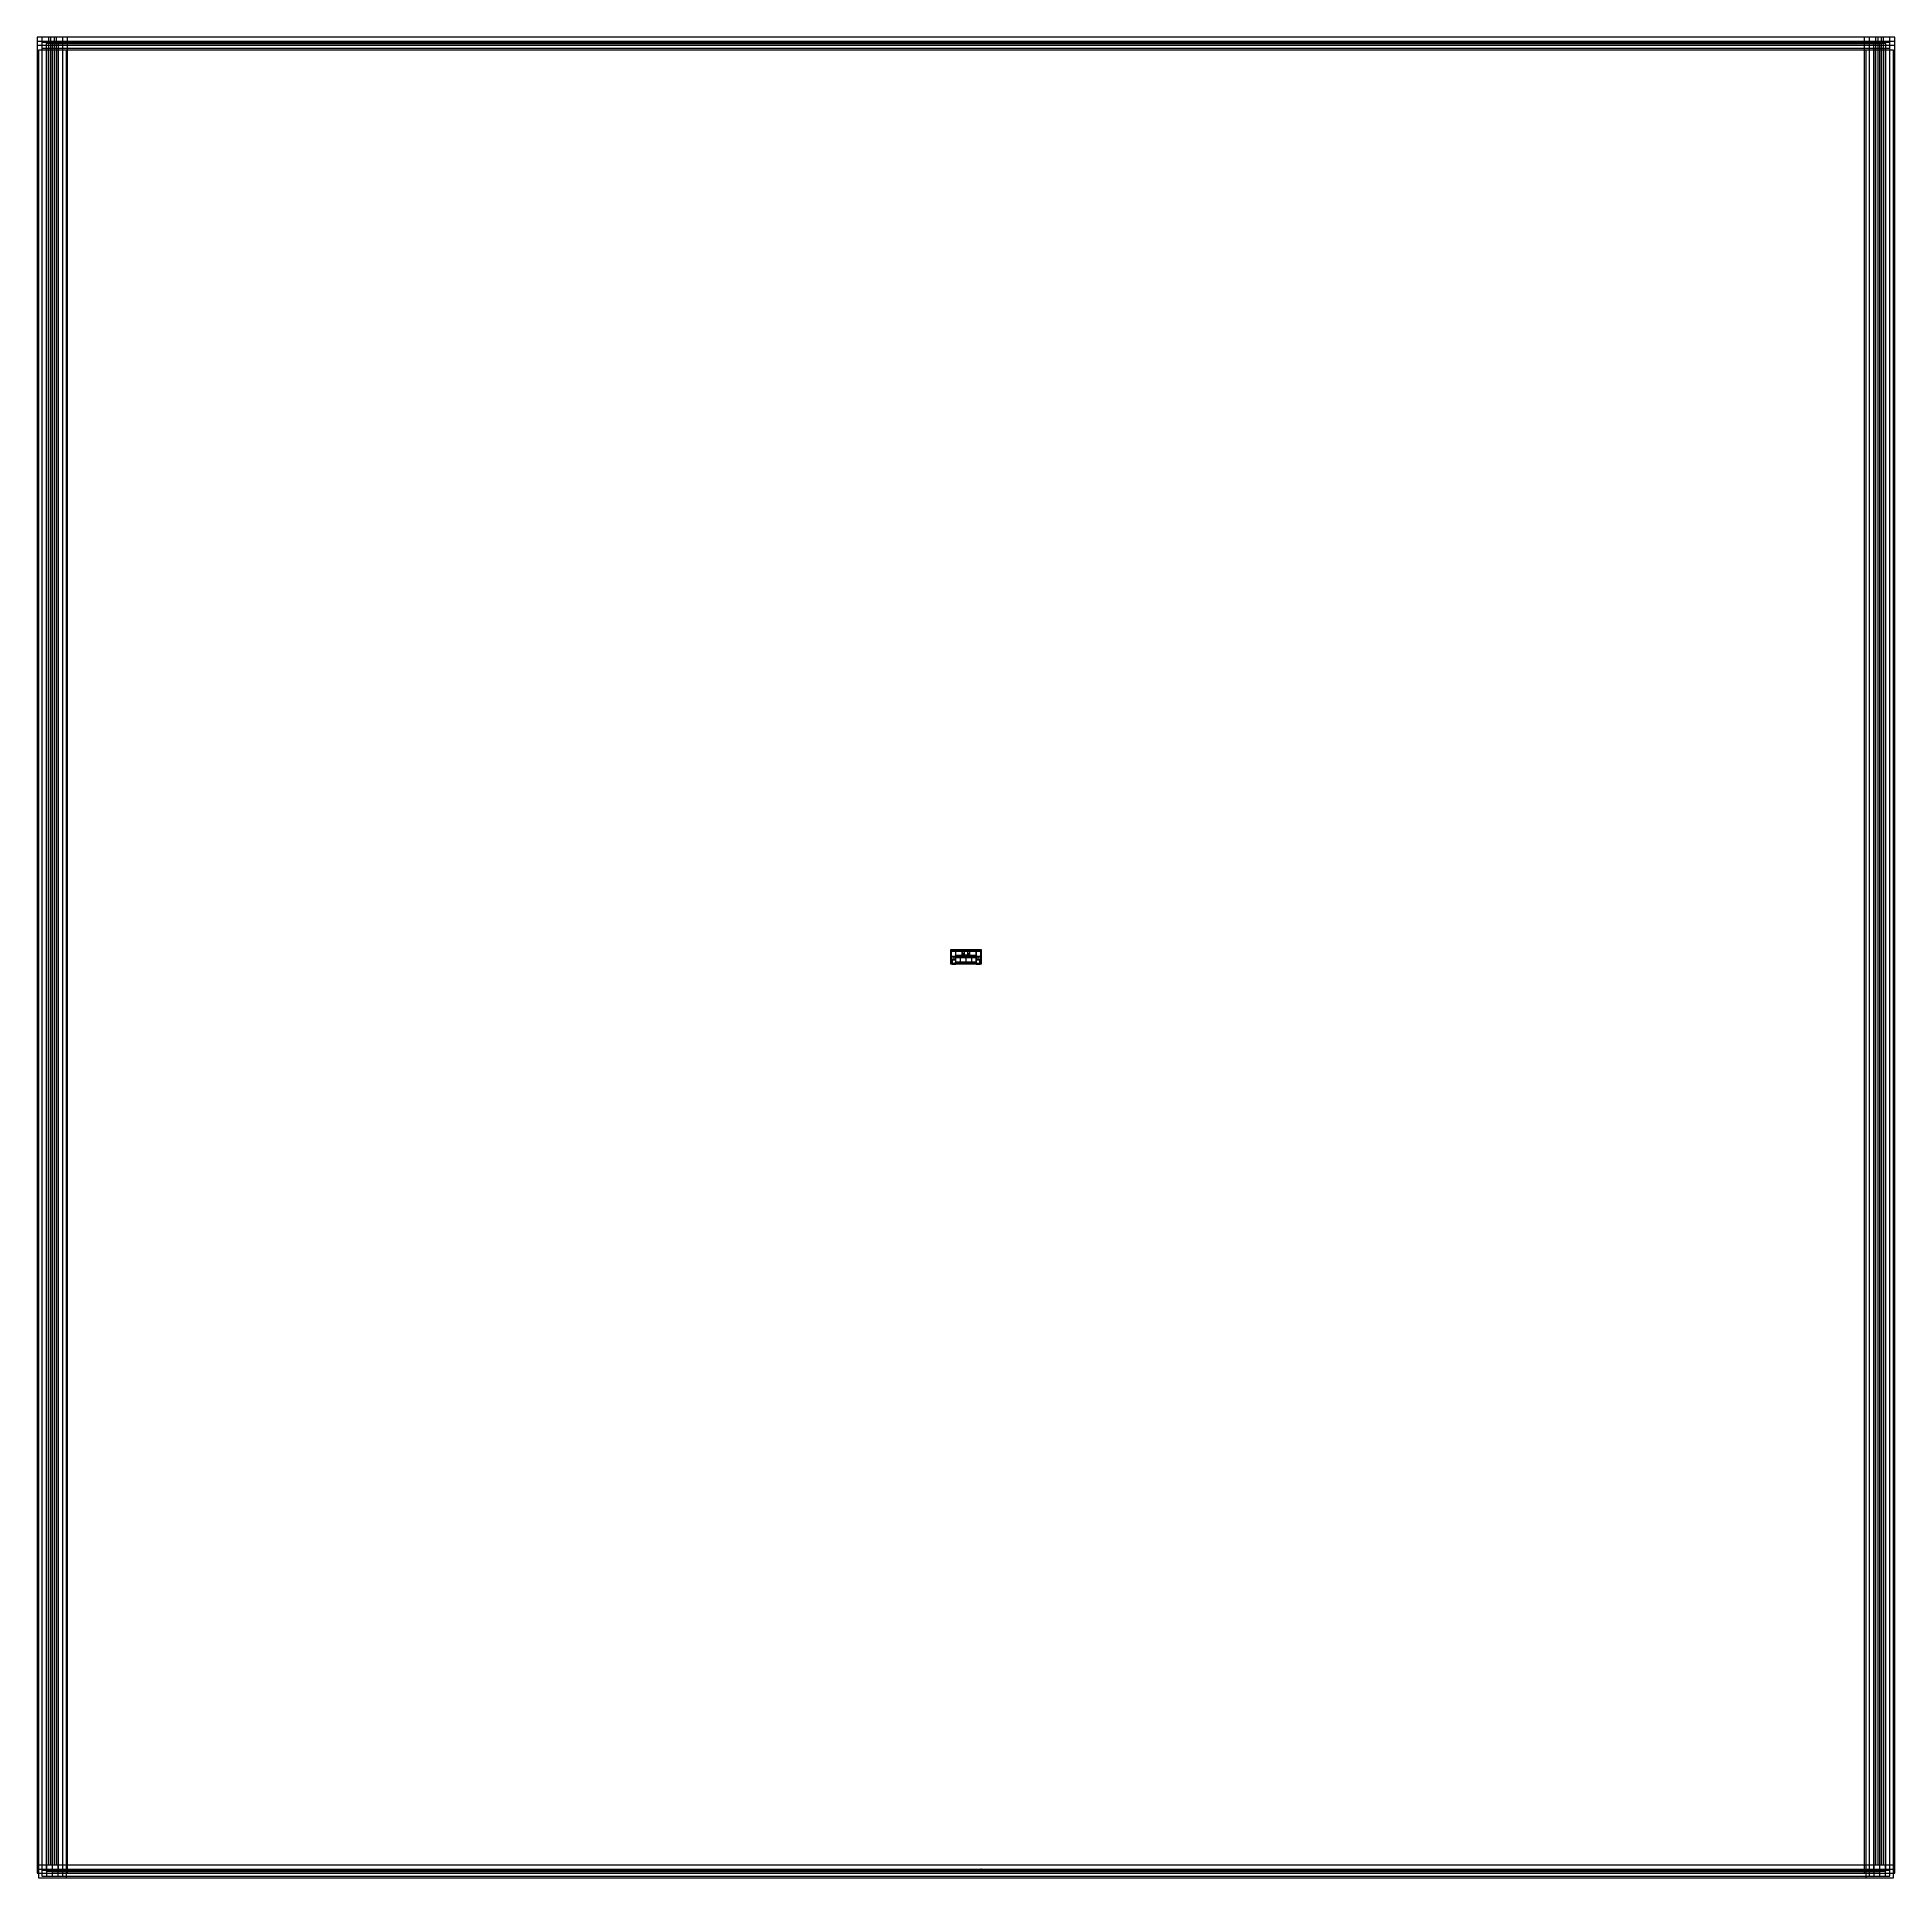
# Model space of a CAD drawing. Header units: metres. Extents: x 3812 to 5031, y 132 to 1341.
import ezdxf

# ---------------------------------------------------------------- set-up
doc = ezdxf.new("R2010")
doc.units = ezdxf.units.M
doc.header["$LTSCALE"] = 0.5
for name, color, linetype in [('S-DESIGN-BEAM', 7, 'Continuous'), ('S-DESIGN-COL', 7, 'Continuous'), ('S-DESIGN-FND', 7, 'Continuous'), ('S-DESIGN-TXT', 7, 'Continuous'), ('S-SLAB-OUT', 7, 'Continuous'), ('stairs', 7, 'Continuous')]:
    doc.layers.add(name, color=color, linetype=linetype)
doc.styles.get("Standard").update_dxf_attribs({"font": 'romans.shx', "width": 0.75})

msp = doc.modelspace()

# ---------------------------------------------------------------- linework, layer by layer
at = {"layer": 'S-DESIGN-BEAM', "color": 3, "linetype": 'Continuous', "transparency": 33554687}
for points in [[(4411.9, 740.6), (4411.5, 740.6), (4411.5, 738.4), (4411.9, 738.4)], [(4411.9, 737.9), (4411.5, 737.9), (4411.5, 735.6), (4411.9, 735.6)], [(4414.7, 741.1), (4411.7, 741.1), (4411.7, 740.7), (4414.7, 740.7)], [(4412.2, 735.5), (4411.9, 735.5), (4411.7, 735.5), (4411.7, 735.1), (4412.2, 735.1)], [(4414.7, 737.2), (4413.6, 737.2), (4411.9, 737.2), (4411.9, 737), (4414.7, 737)], [(4412.6, 735.5), (4412.2, 735.5), (4412.2, 732.5), (4412.6, 732.5)], [(4414.7, 735.3), (4412.6, 735.3), (4412.6, 735.1), (4414.7, 735.1)], [(4414.5, 732.7), (4412.7, 732.7), (4412.7, 732.3), (4414.5, 732.3)], [(4413.7, 737), (4413.5, 737), (4413.5, 735.3), (4413.7, 735.3)], [(4414.9, 733.1), (4414.5, 733.1), (4414.5, 732.7), (4414.5, 732.3), (4414.9, 732.3)], [(4414.9, 740.5), (4414.7, 740.5), (4414.7, 737.8), (4414.7, 737.6), (4414.9, 737.6), (4414.9, 737.7), (4414.9, 737.9)], [(4414.9, 737), (4414.7, 737), (4414.7, 733.6), (4414.9, 733.6)], [(4418.9, 741.1), (4414.9, 741.1), (4414.9, 740.7), (4418.9, 740.7)], [(4418.9, 737.9), (4417.8, 737.9), (4414.9, 737.9), (4414.9, 737.7), (4417.7, 737.7), (4417.9, 737.7), (4418.9, 737.7)], [(4417.3, 736.7), (4414.9, 736.7), (4414.9, 736.5), (4417.3, 736.5)], [(4417.7, 733.5), (4414.9, 733.5), (4414.9, 733.1), (4417.7, 733.1)], [(4417.9, 737.7), (4417.7, 737.7), (4417.7, 736.7), (4417.9, 736.7)], [(4417.9, 736.5), (4417.9, 736.5), (4417.7, 736.5), (4417.7, 733.6), (4417.9, 733.6)], [(4421.4, 736.7), (4420.5, 736.7), (4420.3, 736.7), (4419.1, 736.7), (4418.9, 736.7), (4417.9, 736.7), (4417.9, 736.5), (4419, 736.5), (4420.4, 736.5), (4421.4, 736.5)], [(4421.4, 733.5), (4417.9, 733.5), (4417.9, 733.1), (4421.4, 733.1)], [(4419.1, 739), (4419.1, 739.2), (4419.1, 740.5), (4418.9, 740.5), (4418.9, 739.1), (4418.9, 737.9), (4418.9, 737.7), (4418.9, 736.7), (4419.1, 736.7), (4419.1, 737.7), (4419.1, 737.9)], [(4420.3, 741.1), (4419.1, 741.1), (4419.1, 740.7), (4420.3, 740.7)], [(4420.3, 739.2), (4419.1, 739.2), (4419.1, 739), (4420.3, 739)], [(4420.3, 737.9), (4419.1, 737.9), (4419.1, 737.7), (4420.3, 737.7)], [(4420.3, 737.9), (4419.1, 737.9), (4419.1, 737.7), (4420.3, 737.7)], [(4420.5, 739.1), (4420.5, 740.5), (4420.3, 740.5), (4420.3, 739.2), (4420.3, 739), (4420.3, 737.9), (4420.3, 737.9), (4420.3, 737.7), (4420.3, 736.7), (4420.5, 736.7), (4420.5, 737.8), (4420.5, 737.8), (4420.5, 738)], [(4422.6, 741.1), (4420.5, 741.1), (4420.5, 740.7), (4422.6, 740.7)], [(4422.6, 738), (4420.5, 738), (4420.5, 737.8), (4422.6, 737.8)], [(4421.6, 736.1), (4421.4, 736.1), (4421.4, 733.6), (4421.6, 733.6)], [(4421.4, 733.6), (4421.6, 733.6), (4421.6, 733.1), (4421.4, 733.1)], [(4425.1, 736.7), (4424.1, 736.7), (4423.9, 736.7), (4422.8, 736.7), (4422.6, 736.7), (4421.6, 736.7), (4421.6, 736.5), (4422.7, 736.5), (4424, 736.5), (4425.1, 736.5)], [(4425.1, 733.5), (4421.6, 733.5), (4421.6, 733.1), (4425.1, 733.1)], [(4422.8, 740.5), (4422.6, 740.5), (4422.6, 739.1), (4422.6, 738), (4422.6, 737.8), (4422.6, 737.8), (4422.6, 736.7), (4422.8, 736.7), (4422.8, 737.7), (4422.8, 737.9), (4422.8, 737.9), (4422.8, 739), (4422.8, 739.2)], [(4423.9, 741.1), (4422.8, 741.1), (4422.8, 740.7), (4423.9, 740.7)], [(4423.9, 739.2), (4422.8, 739.2), (4422.8, 739), (4423.9, 739)], [(4422.8, 739), (4422.8, 739.2), (4423.9, 739.2), (4423.9, 739)], [(4423.9, 737.9), (4422.8, 737.9), (4422.8, 737.7), (4423.9, 737.7)], [(4422.8, 737.7), (4422.8, 737.9), (4423.9, 737.9), (4423.9, 737.7)], [(4424.1, 740.5), (4423.9, 740.5), (4423.9, 739.2), (4423.9, 739), (4423.9, 737.9), (4423.9, 737.7), (4423.9, 736.7), (4424.1, 736.7), (4424.1, 737.7), (4424.1, 737.9), (4424.1, 739.1)], [(4428.1, 741.1), (4424.1, 741.1), (4424.1, 740.7), (4428.1, 740.7)], [(4428.1, 737.9), (4425.2, 737.9), (4424.1, 737.9), (4424.1, 737.7), (4425.1, 737.7), (4425.3, 737.7), (4428.1, 737.7)], [(4425.3, 737.7), (4425.1, 737.7), (4425.1, 736.7), (4425.3, 736.7)], [(4425.3, 736.5), (4425.1, 736.5), (4425.1, 733.6), (4425.3, 733.6)], [(4425.1, 733.6), (4425.3, 733.6), (4425.3, 733.1), (4425.1, 733.1)], [(4428.1, 733.5), (4425.3, 733.5), (4425.3, 733.1), (4428.1, 733.1)], [(4428.1, 736.7), (4425.7, 736.7), (4425.7, 736.5), (4428.1, 736.5)], [(4428.3, 740.5), (4428.1, 740.5), (4428.1, 737.9), (4428.1, 737.7), (4428.1, 737.6), (4428.3, 737.6), (4428.3, 737.8)], [(4428.3, 735.1), (4428.3, 735.3), (4428.3, 736.6), (4428.3, 737), (4428.1, 737), (4428.1, 736.7), (4428.1, 736.5), (4428.1, 735.2), (4428.1, 733.6), (4428.3, 733.6)], [(4428.5, 733.1), (4428.1, 733.1), (4428.1, 732.3), (4428.5, 732.3)], [(4431.3, 741.1), (4428.3, 741.1), (4428.3, 740.7), (4431.3, 740.7)], [(4431.1, 737.2), (4429.4, 737.2), (4428.3, 737.2), (4428.3, 737), (4429.3, 737), (4429.5, 737), (4431.1, 737)], [(4430.4, 735.3), (4429.5, 735.3), (4429.3, 735.3), (4428.3, 735.3), (4428.3, 735.1), (4429.4, 735.1), (4430.4, 735.1)], [(4430.3, 732.7), (4428.5, 732.7), (4428.5, 732.3), (4430.3, 732.3)], [(4429.5, 737), (4429.3, 737), (4429.3, 735.3), (4429.5, 735.3)], [(4431.3, 735.5), (4430.4, 735.5), (4430.4, 735.3), (4430.4, 735.1), (4430.8, 735.1), (4431.3, 735.1)], [(4430.8, 735.1), (4430.4, 735.1), (4430.4, 732.5), (4430.8, 732.5)], [(4431.5, 740.6), (4431.1, 740.6), (4431.1, 738.4), (4431.5, 738.4)], [(4431.5, 737.9), (4431.1, 737.9), (4431.1, 735.6), (4431.5, 735.6)]]:
    msp.add_lwpolyline(points, close=True, dxfattribs=at)
at = {"layer": 'S-DESIGN-COL', "color": 4, "lineweight": 50, "transparency": 33554687}
for points in [[(4411.7, 740.6), (4411.5, 740.6), (4411.5, 741.1), (4411.7, 741.1)], [(4411.7, 737.9), (4411.5, 737.9), (4411.5, 738.4), (4411.7, 738.4)], [(4411.7, 735.1), (4411.5, 735.1), (4411.5, 735.6), (4411.7, 735.6)], [(4412.2, 732.3), (4412.2, 732.5), (4412.7, 732.5), (4412.7, 732.3)], [(4414.9, 740.5), (4414.7, 740.5), (4414.7, 741.1), (4414.9, 741.1)], [(4414.9, 737), (4414.7, 737), (4414.7, 737.6), (4414.9, 737.6)], [(4414.9, 733.1), (4414.7, 733.1), (4414.7, 733.6), (4414.9, 733.6)], [(4417.9, 736.7), (4417.9, 736.5), (4417.3, 736.5), (4417.3, 736.7)], [(4417.9, 733.1), (4417.7, 733.1), (4417.7, 733.6), (4417.9, 733.6)], [(4419.1, 740.5), (4418.9, 740.5), (4418.9, 741.1), (4419.1, 741.1)], [(4420.5, 740.5), (4420.3, 740.5), (4420.3, 741.1), (4420.5, 741.1)], [(4421.6, 736.1), (4421.4, 736.1), (4421.4, 736.7), (4421.6, 736.7)], [(4421.6, 733.1), (4421.4, 733.1), (4421.4, 733.6), (4421.6, 733.6)], [(4422.8, 740.5), (4422.6, 740.5), (4422.6, 741.1), (4422.8, 741.1)], [(4424.1, 740.5), (4423.9, 740.5), (4423.9, 741.1), (4424.1, 741.1)], [(4425.7, 736.7), (4425.7, 736.5), (4425.1, 736.5), (4425.1, 736.7)], [(4425.3, 733.1), (4425.1, 733.1), (4425.1, 733.6), (4425.3, 733.6)], [(4428.3, 740.5), (4428.1, 740.5), (4428.1, 741.1), (4428.3, 741.1)], [(4428.3, 737), (4428.1, 737), (4428.1, 737.6), (4428.3, 737.6)], [(4428.3, 733.1), (4428.1, 733.1), (4428.1, 733.6), (4428.3, 733.6)], [(4430.3, 732.3), (4430.3, 732.5), (4430.8, 732.5), (4430.8, 732.3)], [(4431.5, 740.6), (4431.3, 740.6), (4431.3, 741.1), (4431.5, 741.1)], [(4431.5, 737.9), (4431.3, 737.9), (4431.3, 738.4), (4431.5, 738.4)], [(4431.5, 735.1), (4431.3, 735.1), (4431.3, 735.6), (4431.5, 735.6)]]:
    msp.add_lwpolyline(points, close=True, dxfattribs=at)
at = {"layer": 'S-DESIGN-FND', "color": 2}
for points in [[(3811.6, 140.8), (5011.6, 140.8), (5011.6, 1340.8), (3811.6, 1340.8)], [(3811.6, 138.1), (5011.6, 138.1), (5011.6, 1338.1), (3811.6, 1338.1)], [(3811.6, 135.4), (5011.6, 135.4), (5011.6, 1335.4), (3811.6, 1335.4)], [(3812.5, 132.4), (5012.5, 132.4), (5012.5, 1332.4), (3812.5, 1332.4)], [(3814.8, 140.8), (5014.8, 140.8), (5014.8, 1340.8), (3814.8, 1340.8)], [(3814.8, 137.3), (5014.8, 137.3), (5014.8, 1337.3), (3814.8, 1337.3)], [(3814.8, 133.3), (5014.8, 133.3), (5014.8, 1333.3), (3814.8, 1333.3)], [(3817.6, 136.6), (5017.6, 136.6), (5017.6, 1336.6), (3817.6, 1336.6)], [(3817.8, 133.3), (5017.8, 133.3), (5017.8, 1333.3), (3817.8, 1333.3)], [(3819, 140.8), (5019, 140.8), (5019, 1340.8), (3819, 1340.8)], [(3820.4, 140.8), (5020.4, 140.8), (5020.4, 1340.8), (3820.4, 1340.8)], [(3821.5, 136.4), (5021.5, 136.4), (5021.5, 1336.4), (3821.5, 1336.4)], [(3821.5, 133.3), (5021.5, 133.3), (5021.5, 1333.3), (3821.5, 1333.3)], [(3822.7, 140.8), (5022.7, 140.8), (5022.7, 1340.8), (3822.7, 1340.8)], [(3824, 140.8), (5024, 140.8), (5024, 1340.8), (3824, 1340.8)], [(3825.2, 133.3), (5025.2, 133.3), (5025.2, 1333.3), (3825.2, 1333.3)], [(3825.4, 136.6), (5025.4, 136.6), (5025.4, 1336.6), (3825.4, 1336.6)], [(3828.2, 140.8), (5028.2, 140.8), (5028.2, 1340.8), (3828.2, 1340.8)], [(3828.2, 137.3), (5028.2, 137.3), (5028.2, 1337.3), (3828.2, 1337.3)], [(3828.2, 133.3), (5028.2, 133.3), (5028.2, 1333.3), (3828.2, 1333.3)], [(3830.6, 132.4), (5030.6, 132.4), (5030.6, 1332.4), (3830.6, 1332.4)], [(3831.4, 140.8), (5031.4, 140.8), (5031.4, 1340.8), (3831.4, 1340.8)], [(3831.4, 138.1), (5031.4, 138.1), (5031.4, 1338.1), (3831.4, 1338.1)], [(3831.4, 135.4), (5031.4, 135.4), (5031.4, 1335.4), (3831.4, 1335.4)]]:
    msp.add_lwpolyline(points, close=True, dxfattribs=at)
at = {"layer": 'S-SLAB-OUT'}
msp.add_lwpolyline([(4411.5, 741.9), (4411.5, 741.9), (4431.5, 741.9), (4431.5, 741.9), (4431.5, 732.3), (4431.5, 732.3), (4411.5, 732.3), (4411.5, 732.3)], close=True, dxfattribs=at)
at = {"layer": 'stairs', "color": 7, "linetype": 'Continuous', "transparency": 33554687}
msp.add_line((4420.5, 737.8), (4422.6, 737.8), dxfattribs=at)

# ---------------------------------------------------------------- texts
at = {"layer": 'S-DESIGN-TXT', "color": 1, "char_height": 0.07, "attachment_point": 5}
for s, insert in [('C14\\P0kN', (4411.6, 740.8)), ('C22\\P0kN', (4411.6, 738.1)), ('C16\\P0kN', (4411.6, 735.4)), ('C24\\P0kN', (4412.5, 732.4)), ('C7\\P0kN', (4414.8, 740.8)), ('C9\\P0kN', (4414.8, 737.3)), ('C17\\P0kN', (4414.8, 733.3)), ('C1\\P0kN', (4417.6, 736.6)), ('C18\\P0kN', (4417.8, 733.3)), ('C6\\P0kN', (4419, 740.8)), ('C5\\P0kN', (4420.4, 740.8)), ('C11\\P0kN', (4421.5, 736.4)), ('C19\\P0kN', (4421.5, 733.3)), ('C4\\P0kN', (4422.7, 740.8)), ('C3\\P0kN', (4424, 740.8)), ('C20\\P0kN', (4425.2, 733.3)), ('C2\\P0kN', (4425.4, 736.6)), ('C8\\P0kN', (4428.2, 740.8)), ('C10\\P0kN', (4428.2, 737.3)), ('C21\\P0kN', (4428.2, 733.3)), ('C23\\P0kN', (4430.6, 732.4)), ('C13\\P0kN', (4431.4, 740.8)), ('C12\\P0kN', (4431.4, 738.1)), ('C15\\P0kN', (4431.4, 735.4))]:
    msp.add_mtext(s, dxfattribs=dict(at, insert=insert))
at = {"layer": 'S-DESIGN-TXT', "color": 7, "attachment_point": 5}
for s, insert, char_height in [('B\\P0x60\\P3T14', (4411.7, 739.5), 0.14), ('B\\P0x60\\P3T14', (4411.7, 736.8), 0.14), ('B\\P0x60\\P3T14', (4412, 735.4), 0.14), ('B\\P0x60\\P3T14', (4412.4, 734), 0.14), ('B\\P0x60\\P3T14', (4413.2, 740.9), 0.14), ('B\\P0x60\\P3T14', (4413.4, 737.2), 0.07), ('B\\P0x60\\P3T14', (4413.6, 736.2), 0.07), ('B\\P0x60\\P3T14', (4413.6, 732.5), 0.14), ('B\\P0x60\\P3T14', (4413.7, 735.2), 0.07), ('B\\P0x60\\P3T14', (4414.7, 732.7), 0.14), ('B\\P0x60\\P3T14', (4414.8, 735.3), 0.07), ('B\\P0x60\\P3T14', (4414.8, 738.5), 0.07), ('B\\P0x60\\P3T14', (4416.1, 736.6), 0.07), ('B\\P0x60\\P3T14', (4416.3, 733.3), 0.14), ('B\\P0x60\\P3T14', (4416.9, 740.9), 0.14), ('B\\P0x60\\P3T14', (4417.3, 737.8), 0.07), ('B\\P0x60\\P3T14', (4417.8, 737.2), 0.07), ('B\\P0x60\\P3T14', (4417.8, 735.4), 0.07), ('B\\P0x60\\P3T14', (4419, 738.5), 0.07), ('B\\P0x60\\P3T14', (4419.7, 740.9), 0.14), ('B\\P0x60\\P3T14', (4419.7, 733.3), 0.14), ('B\\P0x60\\P3T14', (4419.7, 739.1), 0.07), ('B\\P0x60\\P3T14', (4419.7, 737.8), 0.07), ('B\\P0x60\\P3T14', (4419.7, 737.8), 0.07), ('B\\P0x60\\P3T14', (4419.7, 736.7), 0.07), ('B\\P0x60\\P3T14', (4420.4, 738.4), 0.07), ('B\\P0x60\\P3T14', (4421.5, 740.9), 0.14), ('B\\P0x60\\P3T14', (4421.5, 737.9), 0.07), ('B\\P0x60\\P3T14', (4421.5, 734.9), 0.07), ('B\\P0x60\\P3T14', (4421.5, 733.3), 0.07), ('B\\P0x60\\P3T14', (4422.7, 738.4), 0.07), ('B\\P0x60\\P3T14', (4423.3, 740.9), 0.14), ('B\\P0x60\\P3T14', (4423.4, 733.3), 0.14), ('B\\P0x60\\P3T14', (4423.3, 739.1), 0.07), ('B\\P0x60\\P3T14', (4423.3, 739.1), 0.07), ('B\\P0x60\\P3T14', (4423.3, 737.8), 0.07), ('B\\P0x60\\P3T14', (4423.3, 737.8), 0.07), ('B\\P0x60\\P3T14', (4423.4, 736.7), 0.07), ('B\\P0x60\\P3T14', (4424, 738.5), 0.07), ('B\\P0x60\\P3T14', (4425.2, 737.2), 0.07), ('B\\P0x60\\P3T14', (4425.2, 735.1), 0.07), ('B\\P0x60\\P3T14', (4425.2, 733.3), 0.07), ('B\\P0x60\\P3T14', (4425.7, 737.8), 0.07), ('B\\P0x60\\P3T14', (4426.1, 740.9), 0.14), ('B\\P0x60\\P3T14', (4426.7, 733.3), 0.14), ('B\\P0x60\\P3T14', (4426.9, 736.6), 0.07), ('B\\P0x60\\P3T14', (4428.2, 738.5), 0.07), ('B\\P0x60\\P3T14', (4428.2, 735.7), 0.07), ('B\\P0x60\\P3T14', (4428.3, 732.7), 0.14), ('B\\P0x60\\P3T14', (4429.4, 735.3), 0.07), ('B\\P0x60\\P3T14', (4429.4, 732.5), 0.14), ('B\\P0x60\\P3T14', (4429.4, 736.2), 0.07), ('B\\P0x60\\P3T14', (4429.6, 737.1), 0.07), ('B\\P0x60\\P3T14', (4429.8, 740.9), 0.14), ('B\\P0x60\\P3T14', (4430.6, 733.8), 0.14), ('B\\P0x60\\P3T14', (4430.8, 735.3), 0.14), ('B\\P0x60\\P3T14', (4431.3, 739.5), 0.14), ('B\\P0x60\\P3T14', (4431.3, 736.8), 0.14), ('F: 1.2x1.2x0.6', (4411.6, 140.8), 0.07), ('F: 1.2x1.2x0.6', (4411.6, 138.1), 0.07), ('F: 1.2x1.2x0.6', (4411.6, 135.3), 0.07), ('F: 1.2x1.2x0.6', (4414.8, 140.7), 0.07), ('F: 1.2x1.2x0.6', (4414.8, 137.3), 0.07), ('F: 1.2x1.2x0.6', (4417.6, 136.6), 0.07), ('F: 1.2x1.2x0.6', (4419, 140.7), 0.07), ('F: 1.2x1.2x0.6', (4420.4, 140.7), 0.07), ('F: 1.2x1.2x0.6', (4421.5, 136.4), 0.07), ('F: 1.2x1.2x0.6', (4422.7, 140.7), 0.07), ('F: 1.2x1.2x0.6', (4424, 140.7), 0.07), ('F: 1.2x1.2x0.6', (4425.4, 136.6), 0.07), ('F: 1.2x1.2x0.6', (4428.2, 140.7), 0.07), ('F: 1.2x1.2x0.6', (4428.2, 137.3), 0.07), ('F: 1.2x1.2x0.6', (4431.4, 140.8), 0.07), ('F: 1.2x1.2x0.6', (4431.4, 138.1), 0.07), ('F: 1.2x1.2x0.6', (4431.4, 135.3), 0.07), ('F: 1.2x1.2x0.6', (4412.5, 132.3), 0.07), ('F: 1.2x1.2x0.6', (4414.8, 133.3), 0.07), ('F: 1.2x1.2x0.6', (4417.8, 133.3), 0.07), ('F: 1.2x1.2x0.6', (4421.5, 133.3), 0.07), ('F: 1.2x1.2x0.6', (4425.2, 133.3), 0.07), ('F: 1.2x1.2x0.6', (4428.2, 133.3), 0.07), ('F: 1.2x1.2x0.6', (4430.6, 132.3), 0.07)]:
    msp.add_mtext(s, dxfattribs=dict(at, insert=insert, char_height=char_height))

doc.saveas('drawing.dxf')
